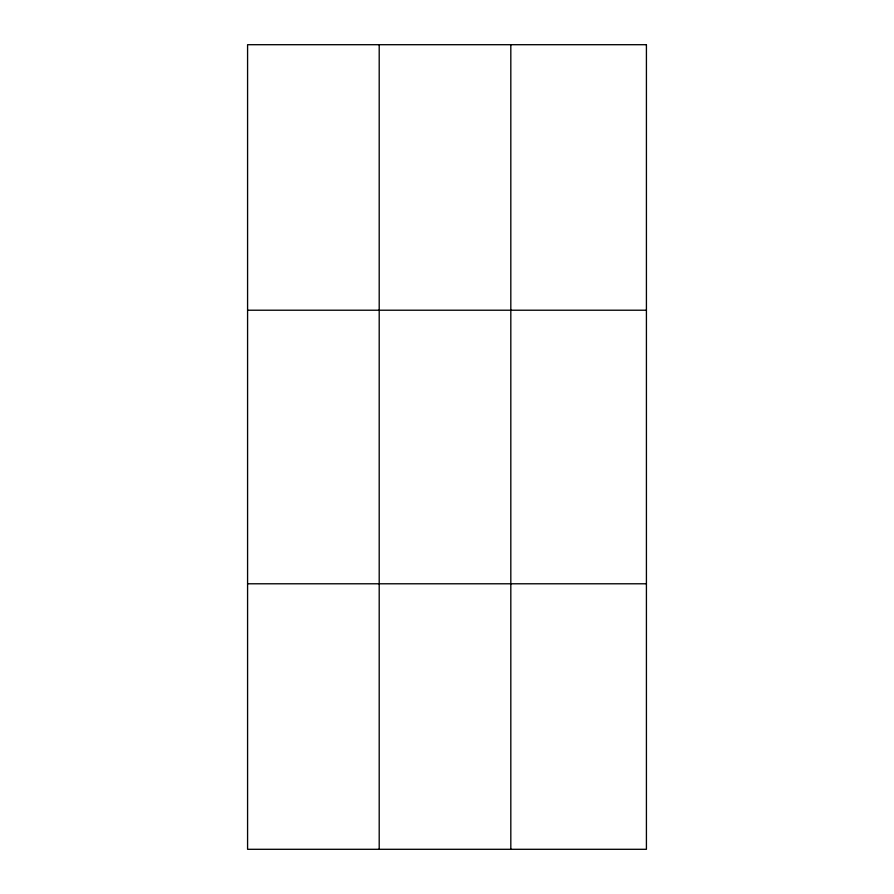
<?xml version="1.0" encoding="UTF-8"?>
<svg xmlns="http://www.w3.org/2000/svg" width="894" height="894" viewBox="0 0 894 894"><rect width="100%" height="100%" fill="white"/><g stroke="black" fill="none" stroke-linecap="round" stroke-linejoin="round"><path stroke-width="1.34" d="M379.201 44.7L379.201 849.3M510.82 44.7L510.82 849.3M247.582 310.218L646.418 310.218M247.582 583.782L646.418 583.782M646.418 44.7L646.418 849.3L247.582 849.3L247.582 44.7L646.418 44.7"/></g></svg>
